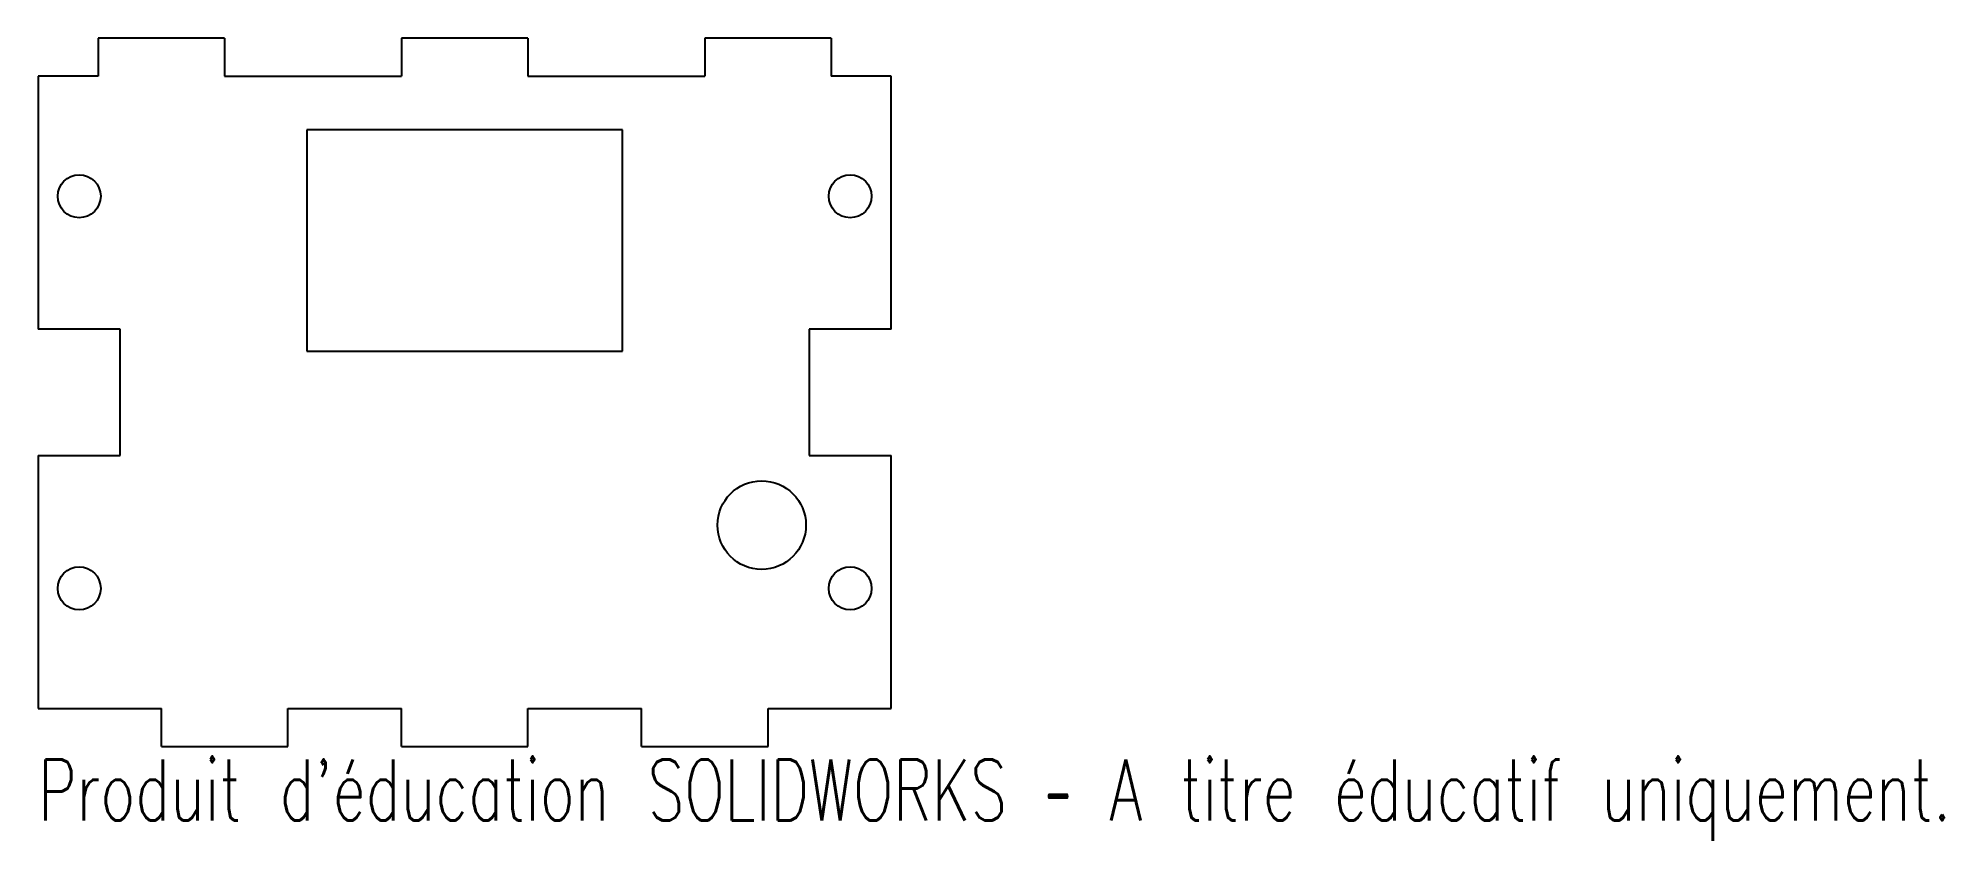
# Model space of a CAD drawing. Header units: millimetres. Extents: x -34 to 117, y -63 to 0.
import ezdxf

# ---------------------------------------------------------------- set-up
doc = ezdxf.new("R2010")
doc.units = ezdxf.units.MM
doc.styles.add('SLDTEXTSTYLE0', font='TXT', dxfattribs={"width": 0.7, "bigfont": 'bigfont'})

msp = doc.modelspace()

# ---------------------------------------------------------------- linework, layer by layer
at = {"color": 7, "linetype": 'Continuous', "lineweight": 25}
for p, q in [((-19, 0), (-29, 0)), ((-29, 0), (-29, -3)), ((-19, 0), (-19, -3)), ((5, 0), (-5, 0)), ((-5, 0), (-5, -3)), ((5, 0), (5, -3)), ((29, 0), (19, 0)), ((19, 0), (19, -3)), ((29, 0), (29, -3)), ((-29, -3), (-33.75, -3)), ((-33.75, -3), (-33.75, -23)), ((-19, -3), (-5, -3)), ((5, -3), (19, -3)), ((33.75, -3), (29, -3)), ((33.75, -23), (33.75, -3)), ((-12.5, -7.25), (-12.5, -24.75)), ((12.5, -7.25), (-12.5, -7.25)), ((12.5, -24.75), (12.5, -7.25)), ((-27.25, -23), (-33.75, -23)), ((-27.25, -33), (-27.25, -23)), ((27.25, -23), (27.25, -33)), ((33.75, -23), (27.25, -23)), ((-12.5, -24.75), (12.5, -24.75)), ((-33.75, -33), (-27.25, -33)), ((-33.75, -33), (-33.75, -53)), ((27.25, -33), (33.75, -33)), ((33.75, -53), (33.75, -33)), ((-33.75, -53), (-24, -53)), ((-24, -56), (-24, -53)), ((-14, -56), (-14, -53)), ((-14, -53), (-5, -53)), ((-5, -56), (-5, -53)), ((5, -56), (5, -53)), ((5, -53), (14, -53)), ((14, -56), (14, -53)), ((24, -56), (24, -53)), ((24, -53), (33.75, -53)), ((-24, -56), (-14, -56)), ((-5, -56), (5, -56)), ((14, -56), (24, -56))]:
    msp.add_line(p, q, dxfattribs=at)
for centre, radius in [((-30.5, -12.5), 1.7), ((30.5, -12.5), 1.7), ((23.5, -38.5), 3.5), ((-30.5, -43.5), 1.7), ((30.5, -43.5), 1.7)]:
    msp.add_circle(centre, radius, dxfattribs=at)

# ---------------------------------------------------------------- texts
at = {"color": 7, "linetype": 'Continuous', "insert": (-33.75, -57.02), "char_height": 4.8336, "attachment_point": 1, "style": 'SLDTEXTSTYLE0'}
msp.add_mtext("Produit d'éducation SOLIDWORKS – A titre éducatif uniquement.", dxfattribs=at)

doc.saveas('drawing.dxf')
